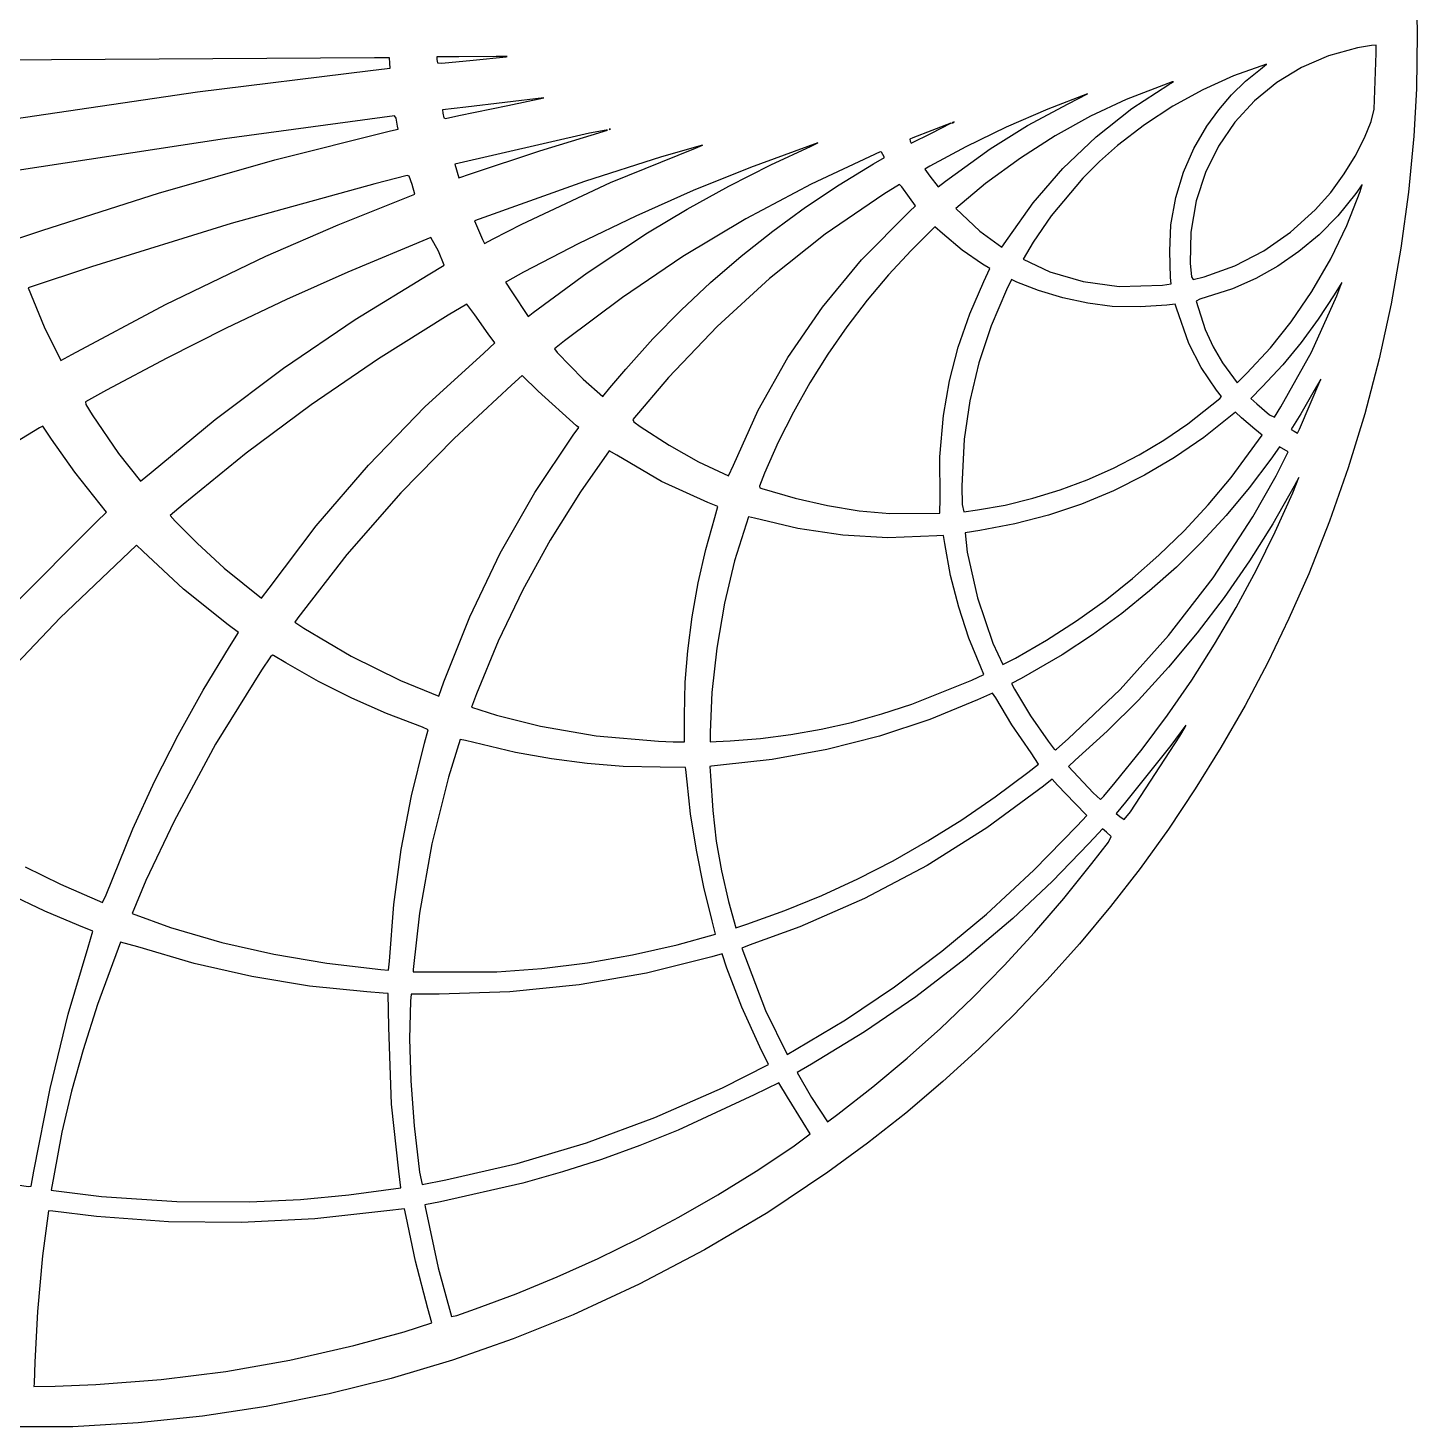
# Model space of a CAD drawing. Extents: x -146 to 143, y -112 to 176.
# Drawn here: x -1.3 to 142.5, y -112.4 to 32.5 of the extents above; entities that cross this region are included whole.
import ezdxf

# ---------------------------------------------------------------- set-up
doc = ezdxf.new("R2010")
doc.units = 0

msp = doc.modelspace()

# ---------------------------------------------------------------- linework, layer by layer
at = {"layer": 'Layer 1'}
for p, q in [((142.44997, 37.631327), (142.509475, 31.933786)), ((142.509475, 31.933786), (142.44997, 26.23623)), ((136.350214, 30.470226), (133.358127, 29.65726)), ((137.787634, 30.705088), (136.350214, 30.470226)), ((138.291663, 30.756088), (137.787634, 30.705088)), ((138.291686, 29.907339), (138.291663, 30.756088)), ((34.5356, 29.4319), (-6.1851, 29.204144)), ((36.103713, 29.431979), (34.5356, 29.4319)), ((36.1255, 28.897705), (36.103713, 29.431979)), ((43.26011, 29.543981), (40.9947, 29.544)), ((40.9947, 29.544), (40.9947, 29.2577)), ((40.9947, 29.2577), (41.050704, 28.913815)), ((41.5174, 28.897954), (44.7656, 29.207848)), ((47.12435, 29.5778), (43.26011, 29.543981)), ((44.76558, 29.207894), (48.186025, 29.552866)), ((44.7656, 29.207848), (44.76558, 29.207894)), ((48.125311, 29.591201), (47.12435, 29.5778)), ((48.284467, 29.580268), (48.125311, 29.591201)), ((48.186025, 29.552866), (48.284467, 29.580268)), ((133.358127, 29.65726), (130.56095, 28.451252)), ((138.07411, 24.130289), (138.291686, 29.907339)), ((16.219898, 25.933012), (34.1249, 28.1227)), ((34.1249, 28.1227), (35.86414, 28.31966)), ((35.86414, 28.31966), (36.147288, 28.363433)), ((36.147288, 28.363433), (36.1255, 28.897705)), ((41.050704, 28.913815), (41.5174, 28.897954)), ((123.512628, 27.572122), (120.312816, 26.12798)), ((126.910928, 28.778112), (123.512628, 27.572122)), ((124.737779, 27.011938), (126.283069, 28.27473)), ((126.283069, 28.27473), (126.910928, 28.778112)), ((130.56095, 28.451252), (127.990056, 26.881927)), ((117.140819, 26.964152), (112.385039, 25.121842)), ((112.9779, 24.1986), (116.8048, 26.66369)), ((116.8048, 26.66369), (117.277955, 26.955271)), ((117.277955, 26.955271), (117.140819, 26.964152)), ((120.312816, 26.12798), (117.23314, 24.439331)), ((123.299577, 25.60672), (124.737779, 27.011938)), ((127.990056, 26.881927), (125.676818, 24.979009)), ((142.44997, 26.23623), (142.16966, 21.330486)), ((-2.78705, 23.12), (16.219898, 25.933012)), ((52.08336, 25.282261), (43.99449, 24.343608)), ((48.3498, 24.506354), (52.08336, 25.282261)), ((102.153181, 22.421691), (106.36981, 24.66845)), ((108.38593, 25.70243), (104.280302, 24.131256)), ((106.36981, 24.66845), (108.38593, 25.70243)), ((112.385039, 25.121842), (108.692311, 23.393558)), ((121.970984, 24.061763), (123.299577, 25.60672)), ((125.676818, 24.979009), (123.652612, 22.772226)), ((36.607262, 23.420874), (19.004062, 21.063074)), ((36.769695, 23.181532), (36.607262, 23.420874)), ((43.99449, 24.343608), (41.58063, 24.056086)), ((41.58063, 24.056086), (41.627933, 23.719841)), ((41.627933, 23.719841), (41.728618, 23.226327)), ((41.728618, 23.226327), (41.878097, 23.152191)), ((41.878097, 23.152191), (43.272157, 23.460942)), ((43.27215, 23.460944), (48.3498, 24.506354)), ((43.272157, 23.460942), (43.27215, 23.460944)), ((104.280302, 24.131256), (99.969994, 22.259171)), ((108.692311, 23.393558), (105.048579, 21.374412)), ((109.28431, 21.272671), (112.9779, 24.1986)), ((117.23314, 24.439331), (114.289433, 22.515667)), ((120.754519, 22.37975), (121.970984, 24.061763)), ((137.751556, 22.84311), (138.07411, 24.130289)), ((24.231, 18.8639), (36.2022, 21.86612)), ((36.2022, 21.86612), (36.972703, 22.039455)), ((36.924144, 22.375474), (36.769695, 23.181532)), ((36.972703, 22.039455), (36.924144, 22.375474)), ((51.673295, 19.817193), (58.2275, 21.817547)), ((58.539894, 21.961474), (56.81461, 21.627589)), ((58.2275, 21.817547), (58.653348, 21.951246)), ((58.653348, 21.951246), (58.539894, 21.961474)), ((58.9702, 22.0473), (58.827074, 22.053198)), ((58.827074, 22.053198), (58.872193, 22.008082)), ((58.872193, 22.008082), (58.9702, 22.047306)), ((58.9702, 22.047306), (58.9702, 22.0473)), ((94.21574, 22.670217), (90.3059, 21.167527)), ((92.2196, 21.647467), (94.21574, 22.670217)), ((94.384606, 22.748901), (94.347271, 22.676514)), ((94.347271, 22.676514), (94.53395, 22.748901)), ((94.571285, 22.821288), (94.384606, 22.748901)), ((94.53395, 22.748901), (94.571285, 22.821288)), ((94.53395, 22.748901), (94.53395, 22.748901)), ((99.969994, 22.259171), (95.784154, 20.237044)), ((98.30532, 20.02269), (102.153181, 22.421691)), ((114.289433, 22.515667), (111.497528, 20.366482)), ((119.398752, 20.058761), (120.754519, 22.37975)), ((123.652612, 22.772226), (121.94881, 20.2913)), ((137.06035, 21.151313), (137.751556, 22.84311)), ((19.004062, 21.063074), (-4.761138, 17.414934)), ((56.81461, 21.627589), (42.85541, 18.434109)), ((68.522912, 20.409912), (64.248415, 19.177124)), ((67.7839, 20.1006), (68.522912, 20.409912)), ((80.47037, 20.633985), (73.47697, 18.096935)), ((75.590099, 18.350586), (79.76926, 20.28642)), ((79.76926, 20.28642), (80.47037, 20.633985)), ((90.3059, 21.167527), (89.983586, 21.008793)), ((89.983586, 21.008793), (90.005167, 20.79984)), ((90.005167, 20.79984), (90.126762, 20.60535)), ((90.126762, 20.60535), (92.219592, 21.64747)), ((92.219592, 21.64747), (92.2196, 21.647467)), ((105.048579, 21.374412), (101.431727, 19.051179)), ((105.82888, 17.96564), (109.28431, 21.272671)), ((111.497528, 20.366482), (109.622614, 18.713206)), ((121.94881, 20.2913), (120.596786, 17.565959)), ((136.099414, 19.268901), (137.06035, 21.151313)), ((142.16966, 21.330486), (141.628088, 15.521084)), ((12.156612, 15.426213), (24.231, 18.8639)), ((44.477, 17.416767), (51.673295, 19.817193)), ((64.248415, 19.177124), (56.302512, 16.628642)), ((58.971482, 16.51181), (67.7839, 20.1006)), ((86.89387, 19.717073), (79.74941, 16.353563)), ((86.22237, 18.448863), (87.35633, 19.105636)), ((87.040451, 19.687275), (86.89387, 19.717073)), ((87.196759, 19.434092), (87.040451, 19.687275)), ((87.35633, 19.105636), (87.196759, 19.434092)), ((95.784154, 20.237044), (92.05193, 18.21574)), ((93.6757, 16.666), (98.30532, 20.02269)), ((101.431727, 19.051179), (97.819639, 16.410632)), ((118.331937, 17.609668), (119.398752, 20.058761)), ((134.96767, 17.409879), (136.099414, 19.268901)), ((42.85541, 18.434109), (43.266432, 16.999169)), ((43.266432, 16.999169), (44.477002, 17.416767)), ((44.477002, 17.416767), (44.477, 17.416767)), ((73.47697, 18.096935), (67.538902, 15.687488)), ((71.244814, 16.142297), (75.590099, 18.350586)), ((82.649331, 16.278402), (86.22237, 18.448863)), ((92.05193, 18.21574), (91.548206, 17.923417)), ((91.548206, 17.923417), (92.052311, 17.181283)), ((102.741235, 14.413389), (105.82888, 17.96564)), ((109.622614, 18.713206), (107.892381, 16.989555)), ((117.53741, 14.987066), (118.331937, 17.609668)), ((120.596786, 17.565959), (119.627914, 14.625926)), ((133.567511, 15.49898), (134.96767, 17.409879)), ((34.572928, 16.393206), (19.682817, 12.281024)), ((37.936978, 17.261676), (34.572928, 16.393206)), ((38.143368, 17.168603), (37.936978, 17.261676)), ((38.437157, 16.315205), (38.143368, 17.168603)), ((38.731994, 15.316833), (38.437157, 16.315205)), ((56.302512, 16.628642), (44.906212, 12.572162)), ((49.8061, 12.21415), (58.971482, 16.51181)), ((66.919177, 13.759915), (71.244814, 16.142297)), ((79.74941, 16.353563), (73.000957, 12.759547)), ((79.170503, 13.96136), (82.649331, 16.278402)), ((88.908845, 16.326392), (87.272255, 15.336998)), ((89.154245, 16.071249), (88.908845, 16.326392)), ((89.944388, 14.983809), (89.154245, 16.071249)), ((92.052311, 17.181283), (92.929011, 16.088283)), ((92.929011, 16.088283), (93.675722, 16.666)), ((93.675722, 16.666), (93.6757, 16.666)), ((97.819639, 16.410632), (94.758119, 13.820072)), ((107.892381, 16.989555), (104.628258, 13.078942)), ((136.842206, 16.319699), (136.166341, 15.401213)), ((136.61861, 15.610323), (136.842206, 16.319699)), ((0.186819, 11.5944), (12.156612, 15.426213)), ((30.763746, 12.144106), (37.85846, 14.98805)), ((37.85846, 14.98805), (38.731994, 15.316833)), ((67.538902, 15.687488), (61.588379, 13.050097)), ((87.272255, 15.336998), (81.218463, 11.170338)), ((90.571282, 14.100962), (89.944388, 14.983809)), ((116.998509, 12.14555), (117.53741, 14.987066)), ((119.627914, 14.625926), (119.07388, 11.378239)), ((131.94461, 13.685199), (133.567511, 15.49898)), ((136.166341, 15.401213), (134.317379, 13.090202)), ((135.252132, 12.09188), (136.61861, 15.610323)), ((141.628088, 15.521084), (140.847395, 9.731039)), ((61.588379, 13.050097), (55.703726, 10.220951)), ((62.79896, 11.3018), (66.919177, 13.759915)), ((75.79086, 11.501851), (79.170503, 13.96136)), ((84.969, 8.524), (89.96212, 13.52697)), ((89.96212, 13.52697), (90.571282, 14.100962)), ((94.758119, 13.820072), (97.222269, 11.490152)), ((100.151, 10.7518), (102.741235, 14.413389)), ((104.628258, 13.078942), (102.74208, 10.351662)), ((129.416445, 11.39872), (131.94461, 13.685199)), ((134.317379, 13.090202), (132.375731, 11.120073)), ((-2.92383, 10.539957), (0.18695, 11.594347)), ((0.18695, 11.594347), (0.186819, 11.5944)), ((19.682817, 12.281024), (5.227128, 7.801356)), ((23.27586, 8.90561), (30.763746, 12.144106)), ((44.906212, 12.572162), (45.731023, 10.638862)), ((46.840929, 10.69792), (49.806129, 12.21415)), ((49.806129, 12.21415), (49.8061, 12.21415)), ((73.000957, 12.759547), (66.483519, 8.848768)), ((92.579079, 11.942615), (91.86517, 11.241384)), ((93.351151, 11.240071), (92.579079, 11.942615)), ((116.902251, 9.416255), (116.998509, 12.14555)), ((133.575578, 8.61268), (135.252132, 12.09188)), ((40.37606, 10.819276), (31.77832, 7.255806)), ((41.149828, 9.429356), (40.37606, 10.819276)), ((45.731023, 10.638862), (45.929194, 10.214934)), ((45.929194, 10.214934), (46.840929, 10.69792)), ((55.703726, 10.220951), (49.96327, 7.236235)), ((56.570279, 7.171069), (62.79896, 11.3018)), ((72.515375, 8.903988), (75.79086, 11.501851)), ((81.218463, 11.170338), (75.450863, 6.586187)), ((91.86517, 11.241384), (90.12922, 9.494744)), ((95.39875, 9.531604), (93.351151, 11.240071)), ((97.222269, 11.490152), (99.499739, 9.832252)), ((99.499739, 9.832252), (100.150955, 10.75185)), ((100.150955, 10.75185), (100.151, 10.7518)), ((102.74208, 10.351662), (101.702718, 8.587382)), ((119.07388, 11.378239), (119.018374, 8.171526)), ((126.629654, 9.465879), (129.416445, 11.39872)), ((132.375731, 11.120073), (130.282129, 9.372573)), ((12.890814, 3.910031), (23.27586, 8.90561)), ((41.76089, 7.956856), (41.149828, 9.429356)), ((66.483519, 8.848768), (60.215626, 4.632987)), ((69.34902, 6.171884), (72.515375, 8.903988)), ((90.12922, 9.494744), (87.788794, 6.979906)), ((97.520771, 8.073931), (95.39875, 9.531604)), ((116.994784, 6.7003), (116.902251, 9.416255)), ((123.627416, 7.912681), (126.629654, 9.465879)), ((130.282129, 9.372573), (128.109986, 7.869989)), ((140.847395, 9.731039), (139.830189, 3.971205)), ((5.227128, 7.801356), (-1.329942, 5.607436)), ((31.77832, 7.255806), (25.412077, 4.406717)), ((40.0986, 6.9741), (41.76089, 7.956856)), ((80.933987, 3.617543), (84.969, 8.524)), ((98.260941, 7.61306), (97.520771, 8.073931)), ((97.650884, 6.26553), (98.260941, 7.61306)), ((101.702718, 8.587382), (104.465558, 7.268142)), ((104.465558, 7.268142), (107.945762, 6.273165)), ((119.018374, 8.171526), (119.145075, 6.758629)), ((120.45291, 6.765129), (123.627416, 7.912681)), ((128.109986, 7.869989), (125.825478, 6.591215)), ((131.632649, 5.255277), (133.575578, 8.61268)), ((32.54926, 2.351372), (40.0986, 6.9741)), ((48.29927, 6.323526), (48.099152, 6.202275)), ((48.099152, 6.202275), (48.747297, 5.194725)), ((49.96327, 7.236235), (48.29927, 6.323526)), ((50.98626, 3.05959), (56.570279, 7.171069)), ((66.296769, 3.309654), (69.34902, 6.171884)), ((75.450863, 6.586187), (70.020383, 1.627941)), ((87.788794, 6.979906), (85.562828, 4.342218)), ((96.185502, 2.912025), (97.650884, 6.26553)), ((100.495456, 6.467637), (99.984456, 5.402497)), ((101.057611, 6.211456), (100.495456, 6.467637)), ((103.305569, 5.32799), (101.057611, 6.211456)), ((107.945762, 6.273165), (111.671328, 5.770212)), ((111.671328, 5.770212), (116.140998, 5.906833)), ((116.140998, 5.906833), (116.141, 5.90683)), ((116.141, 5.90683), (117.055253, 6.042545)), ((117.055253, 6.042545), (116.994784, 6.7003)), ((119.145075, 6.758629), (119.315788, 6.471356)), ((119.315788, 6.471356), (120.452898, 6.765104)), ((120.452898, 6.765104), (120.45291, 6.765129)), ((125.825478, 6.591215), (123.394781, 5.515143)), ((134.70745, 6.159164), (133.923649, 4.909874)), ((134.18889, 4.806124), (134.70745, 6.159164)), ((-1.329942, 5.607436), (0.327438, 1.596766)), ((25.412077, 4.406717), (19.190837, 1.450203)), ((48.747297, 5.194725), (50.463507, 2.663825)), ((60.215626, 4.632987), (54.21581, 0.123963)), ((99.984456, 5.402497), (98.400441, 1.695437)), ((105.811003, 4.586648), (103.305569, 5.32799)), ((108.406412, 4.030049), (105.811003, 4.586648)), ((120.030741, 4.446943), (119.623887, 4.222771)), ((123.394781, 5.515143), (120.030741, 4.446943)), ((129.46705, 2.102223), (131.632649, 5.255277)), ((131.566206, -1.044246), (134.18889, 4.806124)), ((133.923649, 4.909874), (132.282892, 2.368348)), ((3.19216, -1.26779), (12.890814, 3.910031)), ((44.114946, 3.931734), (42.168356, 2.800964)), ((44.917111, 2.832304), (44.114946, 3.931734)), ((50.463507, 2.663825), (50.986205, 3.059633)), ((50.986205, 3.059633), (50.98626, 3.05959)), ((63.363595, 0.321409), (66.296769, 3.309654)), ((77.362333, -1.589051), (80.933987, 3.617543)), ((85.562828, 4.342218), (83.457186, 1.590582)), ((94.999901, -0.5097), (96.185502, 2.912025)), ((110.924291, 3.700816), (108.406412, 4.030049)), ((113.832266, 3.657447), (110.924291, 3.700816)), ((116.599301, 3.815071), (113.832266, 3.657447)), ((117.464808, 3.931132), (116.599301, 3.815071)), ((117.602651, 3.502392), (117.464808, 3.931132)), ((118.877471, -0.145498), (117.602651, 3.502392)), ((119.623887, 4.222771), (120.567491, 1.318141)), ((139.830189, 3.971205), (138.579075, -1.747564)), ((0.327438, 1.596766), (2.053888, -1.892644)), ((19.190837, 1.450203), (13.017564, -1.661234)), ((25.131017, -2.686191), (32.54926, 2.351372)), ((42.168356, 2.800964), (34.944462, -1.730886)), ((46.312341, 0.852684), (44.917111, 2.832304)), ((70.020383, 1.627941), (64.977955, -3.661002)), ((83.457186, 1.590582), (81.47773, -1.266101)), ((98.400441, 1.695437), (97.138056, -2.141776)), ((127.321164, -0.584513), (129.46705, 2.102223)), ((132.282892, 2.368348), (130.524337, -0.029684)), ((46.98721, -0.090615), (46.312341, 0.852684)), ((54.21581, 0.123963), (53.16368, -0.711265)), ((60.55447, -2.788737), (63.363595, 0.321409)), ((120.567491, 1.318141), (121.399639, -0.483289)), ((2.053888, -1.892644), (3.192158, -1.267788)), ((3.192158, -1.267788), (3.19216, -1.26779)), ((39.761203, -6.718805), (45.8482, -1.147355)), ((45.8482, -1.147355), (46.98721, -0.090615)), ((53.16368, -0.711265), (53.471147, -1.078489)), ((53.471147, -1.078489), (56.153836, -3.847362)), ((81.47773, -1.266101), (79.630323, -4.218928)), ((94.090514, -4.011435), (94.999901, -0.5097)), ((120.16539, -2.641527), (118.877471, -0.145498)), ((121.399639, -0.483289), (122.365481, -2.154069)), ((124.89648, -3.218097), (127.321164, -0.584513)), ((128.41328, -6.708976), (131.566206, -1.044246)), ((130.524337, -0.029684), (128.60281, -2.342039)), ((13.017564, -1.661234), (6.79522, -4.975094)), ((18.022042, -8.011509), (25.131017, -2.686191)), ((34.944462, -1.730886), (27.988534, -6.493095)), ((58.91728, -4.730187), (60.55447, -2.788737)), ((74.279787, -7.054495), (77.362333, -1.589051)), ((97.138056, -2.141776), (96.207606, -6.072652)), ((121.744421, -4.980138), (120.16539, -2.641527)), ((122.365481, -2.154069), (123.883041, -4.207529)), ((128.60281, -2.342039), (126.473139, -4.626536)), ((138.579075, -1.747564), (137.096659, -7.414414)), ((49.839776, -3.469381), (48.721416, -4.445508)), ((51.484256, -5.092521), (49.839776, -3.469381)), ((56.153836, -3.847362), (58.173787, -5.642359)), ((64.977955, -3.661002), (61.299225, -8.032232)), ((79.630323, -4.218928), (77.920827, -7.258998)), ((93.453774, -7.60497), (94.090514, -4.011435)), ((123.883041, -4.207529), (124.896491, -3.218135)), ((124.896491, -3.218135), (124.89648, -3.218097)), ((130.3411, -9.005116), (132.54198, -3.845846)), ((132.54198, -3.845846), (131.861605, -5.027466)), ((6.79522, -4.975094), (4.61395, -6.184054)), ((48.721416, -4.445508), (42.774596, -9.974427)), ((55.464346, -8.687301), (51.484256, -5.092521)), ((58.173787, -5.642359), (58.917247, -4.730189)), ((58.917247, -4.730189), (58.91728, -4.730187)), ((122.249215, -5.640851), (121.744421, -4.980138)), ((122.07509, -5.829), (122.249215, -5.640851)), ((126.473139, -4.626536), (125.291609, -5.829626)), ((131.861605, -5.027466), (130.469535, -7.413146)), ((4.61395, -6.184054), (4.638331, -6.46349)), ((4.638331, -6.46349), (5.28933, -7.535414)), ((27.988534, -6.493095), (21.262191, -11.513099)), ((33.931934, -12.737246), (39.761203, -6.718805)), ((71.7121, -12.7375), (74.279787, -7.054495)), ((96.207606, -6.072652), (95.619396, -10.060703)), ((118.76476, -8.46174), (122.07509, -5.829)), ((125.291609, -5.829626), (125.911284, -6.387316)), ((125.911284, -6.387316), (127.232375, -7.514996)), ((127.733904, -7.770186), (128.41328, -6.708976)), ((128.41328, -6.708976), (128.41328, -6.708976)), ((5.28933, -7.535414), (8.01511, -11.525304)), ((11.4005, -13.4975), (18.022042, -8.011509)), ((55.693208, -8.856499), (55.464346, -8.687301)), ((61.299225, -8.032232), (61.393097, -8.244449)), ((61.393097, -8.244449), (62.050963, -8.741608)), ((77.920827, -7.258998), (76.355105, -10.377408)), ((93.089262, -11.897209), (93.453774, -7.60497)), ((116.29534, -10.139299), (118.76476, -8.46174)), ((123.373529, -7.545208), (120.421662, -9.869215)), ((123.726013, -7.249315), (123.373529, -7.545208)), ((124.344254, -7.83229), (123.726013, -7.249315)), ((125.709204, -9.00968), (124.344254, -7.83229)), ((127.232375, -7.514996), (127.733904, -7.770186)), ((130.469535, -7.413146), (129.616999, -8.809576)), ((137.096659, -7.414414), (135.385547, -13.018492)), ((-0.142673, -8.892697), (-7.354983, -13.239277)), ((0.199882, -8.69561), (-0.142673, -8.892697)), ((1.09861, -10.0544), (0.199882, -8.69561)), ((3.499933, -13.465708), (1.09861, -10.0544)), ((42.774596, -9.974427), (37.260616, -15.594808)), ((51.145139, -15.564525), (55.1157, -9.6495)), ((55.1157, -9.6495), (55.693208, -8.856499)), ((62.050963, -8.741608), (65.045399, -10.683739)), ((95.619396, -10.060703), (95.373705, -14.91995)), ((113.725322, -11.667837), (116.29534, -10.139299)), ((120.421662, -9.869215), (117.38856, -11.952349)), ((123.2473, -14.0266), (126.47354, -9.64994)), ((126.47354, -9.64994), (125.709204, -9.00968)), ((129.616999, -8.809576), (129.476162, -9.043411)), ((129.476162, -9.043411), (129.795666, -9.236025)), ((129.795666, -9.236025), (130.128363, -9.43156)), ((130.128363, -9.43156), (130.341102, -9.005111)), ((130.341102, -9.005111), (130.3411, -9.005116)), ((8.01511, -11.525304), (10.31728, -14.418964)), ((21.262191, -11.513099), (14.727056, -16.818336)), ((58.831853, -11.269364), (55.856433, -15.510134)), ((59.626912, -11.721678), (58.831853, -11.269364)), ((65.045399, -10.683739), (68.100353, -12.387918)), ((76.355105, -10.377408), (74.93902, -13.565256)), ((128.258937, -10.861624), (127.355877, -12.122654)), ((127.930909, -13.837915), (129.15686, -11.3512)), ((129.15686, -11.3512), (128.258937, -10.861624)), ((28.507122, -19.042017), (33.931934, -12.737246)), ((64.271626, -14.4233), (59.626912, -11.721678)), ((68.100353, -12.387918), (71.199203, -13.833468)), ((71.199203, -13.833468), (71.71215, -12.737418)), ((71.71215, -12.737418), (71.7121, -12.7375)), ((93.110197, -16.14708), (93.089262, -11.897209)), ((111.068867, -13.041553), (113.725322, -11.667837)), ((117.38856, -11.952349), (114.269546, -13.796749)), ((127.355877, -12.122654), (125.109987, -15.106686)), ((135.385547, -13.018492), (133.448346, -18.548943)), ((6.115592, -16.788863), (3.499933, -13.465708)), ((10.31728, -14.418964), (11.40045, -13.497529)), ((11.40045, -13.497529), (11.4005, -13.4975)), ((69.070682, -16.607198), (64.271626, -14.4233)), ((74.93902, -13.565256), (74.418474, -14.914975)), ((105.553287, -15.301309), (108.340135, -14.254644)), ((108.340135, -14.254644), (111.068867, -13.041553)), ((114.269546, -13.796749), (111.059945, -15.404553)), ((120.87038, -16.849821), (123.2473, -14.0266)), ((125.5198, -18.0973), (127.930909, -13.837915)), ((129.64001, -15.603695), (130.282505, -14.019945)), ((130.282505, -14.019945), (129.775852, -14.907152)), ((37.260616, -15.594808), (31.686511, -22.012766)), ((47.55282, -21.865226), (51.145139, -15.564525)), ((55.856433, -15.510134), (52.733072, -20.503697)), ((74.418474, -14.914975), (74.454987, -15.094956)), ((74.454987, -15.094956), (74.648139, -15.172806)), ((74.648139, -15.172806), (78.10382, -16.176266)), ((95.373705, -14.91995), (95.414188, -16.813271)), ((102.722485, -16.175748), (105.553287, -15.301309)), ((111.059945, -15.404553), (107.755079, -16.777902)), ((125.109987, -15.106686), (122.732104, -17.963806)), ((129.775852, -14.907152), (127.584927, -18.807684)), ((127.826417, -19.639467), (129.64001, -15.603695)), ((6.79928, -17.609545), (6.115592, -16.788863)), ((14.727056, -16.818336), (13.368646, -17.967206)), ((70.110012, -17.02765), (69.070682, -16.607198)), ((69.79508, -18.15247), (70.110012, -17.02765)), ((78.10382, -16.176266), (81.460112, -16.937904)), ((81.460112, -16.937904), (84.729768, -17.46019)), ((93.1019, -17.7327), (93.110197, -16.14708)), ((95.414188, -16.813271), (95.568782, -17.573313)), ((95.568782, -17.573313), (96.985682, -17.384783)), ((96.98566, -17.38474), (99.861889, -16.872159)), ((96.985682, -17.384783), (96.98566, -17.38474)), ((99.861889, -16.872159), (102.722485, -16.175748)), ((107.755079, -16.777902), (104.350273, -17.918934)), ((118.377491, -19.532835), (120.87038, -16.849821)), ((-3.00509, -27.412685), (5.73334, -18.610015)), ((5.73334, -18.610015), (6.79928, -17.609545)), ((13.368646, -17.967206), (13.882967, -18.535773)), ((13.882967, -18.535773), (16.177867, -20.839227)), ((68.854375, -21.4621), (69.79508, -18.15247)), ((73.28336, -18.096337), (71.83576, -22.651287)), ((73.887197, -18.247653), (73.28336, -18.096337)), ((78.37175, -19.308723), (73.887197, -18.247653)), ((84.729768, -17.46019), (87.925539, -17.745596)), ((87.925539, -17.745596), (93.101909, -17.732727)), ((93.101909, -17.732727), (93.1019, -17.7327)), ((100.840848, -18.82979), (97.222129, -19.512608)), ((104.350273, -17.918934), (100.840848, -18.82979)), ((122.732104, -17.963806), (120.223325, -20.692983)), ((121.39091, -24.408089), (125.5198, -18.0973)), ((127.584927, -18.807684), (125.167765, -22.660465)), ((133.448346, -18.548943), (131.28766, -23.994914)), ((23.6335, -25.472455), (28.507122, -19.042017)), ((83.034187, -19.995643), (78.37175, -19.308723)), ((87.706971, -20.256063), (83.034187, -19.995643)), ((92.785647, -20.068081), (87.706971, -20.256063)), ((93.46456, -20.019059), (92.785647, -20.068081)), ((93.593129, -20.868477), (93.46456, -20.019059)), ((97.222129, -19.512608), (95.701439, -19.738676)), ((95.701439, -19.738676), (95.922526, -21.755216)), ((115.767873, -22.076277), (118.377491, -19.532835)), ((125.871217, -23.599199), (127.826417, -19.639467)), ((9.904149, -21.015359), (9.115059, -21.73905)), ((10.533815, -21.652252), (9.904149, -21.015359)), ((14.769901, -25.569456), (10.533815, -21.652252)), ((16.177867, -20.839227), (18.966537, -23.402503)), ((52.733072, -20.503697), (49.895047, -25.659443)), ((68.063824, -24.913795), (68.854375, -21.4621)), ((94.209079, -24.157155), (93.593129, -20.868477)), ((120.223325, -20.692983), (117.584751, -23.293186)), ((9.115059, -21.73905), (1.995588, -28.556582)), ((31.686511, -22.012766), (26.594116, -28.569608)), ((44.397091, -28.440264), (47.55282, -21.865226)), ((71.83576, -22.651287), (70.802135, -27.052441)), ((95.922526, -21.755216), (96.974854, -26.470852)), ((113.040768, -24.480785), (115.767873, -22.076277)), ((125.167765, -22.660465), (122.54548, -26.43907)), ((18.966537, -23.402503), (22.847887, -26.531813)), ((95.053026, -27.446813), (94.209079, -24.157155)), ((110.195416, -26.746995), (113.040768, -24.480785)), ((117.584751, -23.293186), (114.81748, -25.763386)), ((116.778351, -30.398161), (121.39091, -24.408089)), ((123.776026, -27.48025), (125.871217, -23.599199)), ((131.28766, -23.994914), (129.243732, -28.626288)), ((19.381205, -29.263842), (14.769901, -25.569456)), ((22.847887, -26.531813), (23.633489, -25.472453)), ((23.633489, -25.472453), (23.6335, -25.472455)), ((49.895047, -25.659443), (47.346265, -30.969784)), ((67.436398, -28.443677), (68.063824, -24.913795)), ((114.81748, -25.763386), (111.922611, -28.102551)), ((70.802135, -27.052441), (70.001137, -31.71106)), ((96.098496, -30.646503), (95.053026, -27.446813)), ((96.974854, -26.470852), (98.570346, -31.167956)), ((107.23106, -28.875543), (110.195416, -26.746995)), ((122.54548, -26.43907), (119.739183, -30.117077)), ((121.542461, -31.27998), (123.776026, -27.48025)), ((1.995588, -28.556582), (-4.556441, -35.42225)), ((26.594116, -28.569608), (26.278809, -28.999624)), ((41.7363, -35.1783), (44.397091, -28.440264)), ((66.98507, -31.98787), (67.436398, -28.443677)), ((104.146941, -30.867065), (107.23106, -28.875543)), ((111.922611, -28.102551), (108.901244, -30.30965)), ((129.243732, -28.626288), (127.045264, -33.171817)), ((20.460045, -30.07801), (19.381205, -29.263842)), ((19.53841, -31.54615), (20.460045, -30.07801)), ((26.278809, -28.999624), (27.233713, -29.623563)), ((27.233713, -29.623563), (32.111552, -32.514238)), ((108.901244, -30.30965), (105.754477, -32.383654)), ((111.748817, -35.987428), (116.778351, -30.398161)), ((119.739183, -30.117077), (116.769989, -33.668062)), ((16.802531, -36.040308), (19.53841, -31.54615)), ((47.346265, -30.969784), (45.090633, -36.427134)), ((70.001137, -31.71106), (69.482451, -36.279742)), ((97.319009, -33.665277), (96.098496, -30.646503)), ((98.570346, -31.167956), (99.615016, -33.403926)), ((100.9423, -32.7222), (104.146941, -30.867065)), ((119.17214, -34.99575), (121.542461, -31.27998)), ((23.783387, -32.58936), (22.831051, -33.978788)), ((23.957804, -32.429828), (23.783387, -32.58936)), ((24.070351, -32.455908), (23.957804, -32.429828)), ((25.351061, -33.23269), (24.070351, -32.455908)), ((28.732513, -35.146351), (25.351061, -33.23269)), ((32.111552, -32.514238), (37.223833, -35.050433)), ((66.725659, -35.234326), (66.98507, -31.98787)), ((99.615016, -33.403926), (100.942316, -32.722239)), ((100.942316, -32.722239), (100.9423, -32.7222)), ((105.754477, -32.383654), (101.495527, -34.838354)), ((127.045264, -33.171817), (124.694871, -37.628246)), ((22.831051, -33.978788), (18.064137, -41.648778)), ((96.39718, -34.99597), (97.64309, -34.422608)), ((97.64309, -34.422608), (97.319009, -33.665277)), ((116.769989, -33.668062), (113.659011, -37.065602)), ((14.204451, -40.709779), (16.802531, -36.040308)), ((32.199411, -36.879429), (28.732513, -35.146351)), ((37.223833, -35.050433), (41.197793, -36.660623)), ((41.197793, -36.660623), (41.736383, -35.178333)), ((41.736383, -35.178333), (41.7363, -35.1783)), ((66.6518, -38.68668), (66.725659, -35.234326)), ((90.205663, -37.492817), (96.39718, -34.99597)), ((101.495527, -34.838354), (100.504863, -35.35979)), ((100.504863, -35.35979), (100.818437, -35.931309)), ((100.818437, -35.931309), (102.470564, -38.695251)), ((106.369, -41.0958), (111.748817, -35.987428)), ((116.66668, -38.624919), (119.17214, -34.99575)), ((35.784359, -38.447182), (32.199411, -36.879429)), ((45.090633, -36.427134), (44.578536, -37.821414)), ((69.482451, -36.279742), (69.29576, -40.411087)), ((87.081135, -38.513114), (90.205663, -37.492817)), ((96.998147, -37.048621), (92.059345, -39.084741)), ((98.530987, -36.347412), (96.998147, -37.048621)), ((98.897921, -36.855872), (98.530987, -36.347412)), ((100.553474, -39.641745), (98.897921, -36.855872)), ((113.659011, -37.065602), (110.42736, -40.283273)), ((124.694871, -37.628246), (122.195166, -41.992322)), ((39.519961, -39.86487), (35.784359, -38.447182)), ((44.578536, -37.821414), (47.181261, -38.649438)), ((47.181261, -38.649438), (51.746976, -39.779904)), ((66.643936, -41.393248), (66.6518, -38.68668)), ((83.944584, -39.37953), (87.081135, -38.513114)), ((92.059345, -39.084741), (86.852062, -40.795921)), ((102.470564, -38.695251), (104.297417, -41.337109)), ((114.027698, -42.164847), (116.66668, -38.624919)), ((40.098663, -40.14694), (39.519961, -39.86487)), ((39.72904, -41.53734), (40.098663, -40.14694)), ((51.746976, -39.779904), (57.484675, -40.773873)), ((69.29576, -40.411087), (69.294631, -41.407178)), ((77.656878, -40.645323), (80.801376, -40.090716)), ((80.801376, -40.090716), (83.944584, -39.37953)), ((102.545911, -42.537252), (100.553474, -39.641745)), ((110.42736, -40.283273), (107.096152, -43.294652)), ((118.574608, -39.686506), (117.004335, -41.76)), ((117.94329, -40.796345), (118.486517, -39.892394)), ((118.486517, -39.892394), (118.574608, -39.686506)), ((11.7685, -45.50881), (14.204451, -40.709779)), ((18.064137, -41.648778), (13.787731, -49.607488)), ((38.365266, -46.980813), (39.72904, -41.53734)), ((43.423577, -41.166371), (42.219407, -45.052651)), ((43.963832, -41.252737), (43.423577, -41.166371)), ((49.134612, -42.500727), (43.963832, -41.252737)), ((57.484675, -40.773873), (63.955776, -41.344624)), ((63.955776, -41.344624), (65.486536, -41.380012)), ((65.486536, -41.380012), (66.643936, -41.393248)), ((69.294631, -41.407178), (69.910668, -41.364921)), ((69.910668, -41.364921), (71.385428, -41.27943)), ((71.385428, -41.27943), (71.38548, -41.27941)), ((71.38548, -41.27941), (74.516457, -41.042004)), ((74.516457, -41.042004), (77.656878, -40.645323)), ((86.852062, -40.795921), (81.397496, -42.176014)), ((104.297417, -41.337109), (104.941823, -42.154579)), ((105.167987, -42.151675), (106.369087, -41.095845)), ((106.369087, -41.095845), (106.369, -41.0958)), ((117.004335, -41.76), (112.319795, -47.65813)), ((112.8213, -48.630975), (117.94329, -40.796345)), ((122.195166, -41.992322), (119.548764, -46.260789)), ((52.863111, -43.174512), (49.134612, -42.500727)), ((56.558858, -43.650469), (52.863111, -43.174512)), ((75.716847, -43.218871), (70.377857, -43.821841)), ((81.397496, -42.176014), (75.716847, -43.218871)), ((103.29939, -43.704012), (102.545911, -42.537252)), ((104.941823, -42.154579), (105.066704, -42.217796)), ((105.066704, -42.217796), (105.167987, -42.151675)), ((107.096152, -43.294652), (106.424534, -43.944321)), ((111.25681, -45.612895), (114.027698, -42.164847)), ((60.289857, -43.93557), (56.558858, -43.650469)), ((64.124112, -44.036787), (60.289857, -43.93557)), ((66.756322, -44.044576), (64.124112, -44.036787)), ((66.789638, -44.26859), (66.756322, -44.044576)), ((66.906543, -45.538), (66.789638, -44.26859)), ((69.454994, -43.903025), (69.278854, -43.939525)), ((69.278854, -43.939525), (69.328167, -44.925453)), ((70.377857, -43.821841), (69.454994, -43.903025)), ((98.813529, -47.105418), (102.1878, -44.58039)), ((102.1878, -44.58039), (103.29939, -43.704012)), ((106.424534, -43.944321), (108.983104, -46.672141)), ((9.51901, -50.39165), (11.7685, -45.50881)), ((42.219407, -45.052651), (40.491238, -51.96961)), ((67.282543, -48.862446), (66.906543, -45.538)), ((69.328167, -44.925453), (69.57137, -48.509321)), ((103.830738, -45.990507), (97.968432, -50.297939)), ((104.726793, -45.278368), (103.830738, -45.990507)), ((105.28075, -45.89351), (104.726793, -45.278368)), ((107.08006, -47.76023), (105.28075, -45.89351)), ((110.057308, -47.017411), (111.256758, -45.612951)), ((111.256758, -45.612951), (111.25681, -45.612895)), ((119.548764, -46.260789), (116.758278, -50.430394)), ((37.308153, -52.543603), (38.365266, -46.980813)), ((95.371708, -49.466419), (98.813529, -47.105418)), ((108.32541, -49.01181), (107.08006, -47.76023)), ((108.983104, -46.672141), (109.729815, -47.376231)), ((109.729815, -47.376231), (110.057308, -47.017411)), ((112.319795, -47.65813), (111.346248, -48.80757)), ((67.888399, -52.624289), (67.282543, -48.862446)), ((69.57137, -48.509321), (69.93893, -51.698872)), ((107.3174, -50.11237), (108.32541, -49.01181)), ((111.346248, -48.80757), (111.732791, -49.13118)), ((111.732791, -49.13118), (112.1929, -49.431978)), ((112.1929, -49.431978), (112.821296, -48.630973)), ((112.821296, -48.630973), (112.8213, -48.630975)), ((6.75147, -57.2423), (9.51901, -50.39165)), ((13.787731, -49.607488), (10.85678, -55.761342)), ((97.968432, -50.297939), (91.760352, -54.187213)), ((91.858836, -51.665285), (95.371708, -49.466419)), ((102.818781, -54.691331), (107.3174, -50.11237)), ((109.935144, -50.420527), (109.527954, -50.854076)), ((110.351481, -50.749042), (109.935144, -50.420527)), ((116.758278, -50.430394), (113.826322, -54.497883)), ((40.491238, -51.96961), (39.207977, -59.128151)), ((69.93893, -51.698872), (70.468128, -54.753713)), ((88.271412, -53.703908), (91.858836, -51.665285)), ((108.53453, -51.922326), (104.706738, -55.849908)), ((109.527954, -50.854076), (108.53453, -51.922326)), ((108.8405, -54.013129), (110.544996, -51.775386)), ((110.83878, -51.190059), (110.351481, -50.749042)), ((110.544996, -51.775386), (110.83878, -51.190059)), ((36.554274, -58.247035), (37.308153, -52.543603)), ((68.655627, -56.445312), (67.888399, -52.624289)), ((-1.632218, -54.340635), (2.016233, -56.143841)), ((70.468128, -54.753713), (71.196247, -57.933453)), ((84.605938, -55.584178), (88.271412, -53.703908)), ((91.760352, -54.187213), (85.27774, -57.617234)), ((97.9317, -59.24099), (102.818781, -54.691331)), ((105.935073, -57.626357), (108.8405, -54.013129)), ((113.826322, -54.497883), (110.75551, -58.460001)), ((2.016233, -56.143841), (6.384503, -58.043281)), ((10.85678, -55.761342), (9.429241, -59.189538)), ((69.515743, -59.9473), (68.655627, -56.445312)), ((80.858911, -57.307988), (84.605938, -55.584178)), ((104.706738, -55.849908), (100.63245, -59.693566)), ((0.388062, -58.923976), (-3.360068, -57.138108)), ((6.384503, -58.043281), (6.751445, -57.242358)), ((6.751445, -57.242358), (6.75147, -57.2423)), ((71.196247, -57.933453), (71.972716, -60.658953)), ((77.026832, -58.877228), (80.858911, -57.307988)), ((85.27774, -57.617234), (78.591838, -60.546907)), ((102.907732, -61.145757), (105.935073, -57.626357)), ((3.920372, -60.419628), (0.388062, -58.923976)), ((9.429241, -59.189538), (13.426141, -60.622058)), ((36.1002, -64.11244), (36.554274, -58.247035)), ((39.207977, -59.128151), (38.530523, -64.985101)), ((73.1062, -60.29379), (77.026832, -58.877228)), ((93.301147, -63.079656), (97.9317, -59.24099)), ((110.75551, -58.460001), (107.548456, -62.313495)), ((5.367312, -61.00558), (3.920372, -60.419628)), ((13.426141, -60.622058), (18.733959, -62.161817)), ((69.86177, -61.3118), (69.515743, -59.9473)), ((71.972716, -60.658953), (73.106156, -60.293848)), ((73.106156, -60.293848), (73.1062, -60.29379)), ((78.591838, -60.546907), (73.346188, -62.458257)), ((100.63245, -59.693566), (95.725427, -63.868193)), ((4.866828, -62.65352), (5.367312, -61.00558)), ((8.215978, -62.12774), (5.851918, -68.61138)), ((10.015688, -62.636677), (8.215978, -62.12774)), ((18.733959, -62.161817), (24.114293, -63.397254)), ((65.8975, -62.41141), (69.86177, -61.3118)), ((99.764729, -64.565171), (102.907732, -61.145757)), ((2.804714, -69.607368), (4.866828, -62.65352)), ((15.857154, -64.348186), (10.015688, -62.636677)), ((24.114293, -63.397254), (29.595926, -64.334126)), ((56.589669, -64.28286), (61.275101, -63.461867)), ((61.275101, -63.461867), (65.8975, -62.41141)), ((69.478298, -63.653333), (62.693018, -65.344813)), ((70.528278, -63.3685), (69.478298, -63.653333)), ((71.045822, -64.84049), (70.528278, -63.3685)), ((73.346188, -62.458257), (72.580808, -62.763288)), ((72.580808, -62.763288), (75.048988, -69.225878)), ((88.378993, -66.758246), (93.301147, -63.079656)), ((107.548456, -62.313495), (104.207773, -66.05511)), ((21.817963, -65.707663), (15.857154, -64.348186)), ((29.595926, -64.334126), (35.207641, -64.978188)), ((35.207641, -64.978188), (36.002838, -65.054109)), ((36.002838, -65.054109), (36.100148, -64.112368)), ((36.100148, -64.112368), (36.1002, -64.11244)), ((38.530523, -64.985101), (38.5305, -65.2088)), ((47.1924, -65.2121), (51.881877, -64.8683)), ((51.881877, -64.8683), (56.589669, -64.28286)), ((72.592072, -68.878629), (71.045822, -64.84049)), ((95.725427, -63.868193), (90.597313, -67.78881)), ((96.512311, -67.878438), (99.764729, -64.565171)), ((27.811585, -66.698097), (21.817963, -65.707663)), ((38.5305, -65.2088), (39.333216, -65.232817)), ((39.333216, -65.232817), (47.192366, -65.21213)), ((47.192366, -65.21213), (47.1924, -65.2121)), ((55.720749, -66.557033), (48.569705, -67.288863)), ((62.693018, -65.344813), (55.720749, -66.557033)), ((104.207773, -66.05511), (100.736076, -69.681592)), ((33.751488, -67.302477), (27.811585, -66.698097)), ((35.438288, -67.42337), (33.751488, -67.302477)), ((35.967683, -67.464476), (35.438288, -67.42337)), ((36.018393, -70.950106), (35.967683, -67.464476)), ((38.328008, -67.542757), (38.281608, -68.263735)), ((41.248098, -67.539173), (38.328008, -67.542757)), ((48.569705, -67.288863), (41.248098, -67.539173)), ((83.304892, -70.177609), (88.378993, -66.758246)), ((90.597313, -67.78881), (85.275342, -71.435704)), ((93.15673, -71.079397), (96.512311, -67.878438)), ((5.851918, -68.61138), (4.35513, -73.279663)), ((38.281608, -68.263735), (38.171814, -72.141539)), ((74.456052, -72.97214), (72.592072, -68.878629)), ((75.048988, -69.225878), (77.278698, -73.769578)), ((0.965178, -77.30262), (2.804714, -69.607368)), ((36.313702, -78.9235), (36.018393, -70.950106)), ((78.2185, -73.23859), (83.304892, -70.177609)), ((100.736076, -69.681592), (97.135979, -73.189687)), ((38.171814, -72.141539), (38.295929, -76.507855)), ((85.275342, -71.435704), (79.78675, -74.789166)), ((89.704235, -74.161889), (93.15673, -71.079397)), ((4.35513, -73.279663), (3.157231, -77.572393)), ((75.34346, -74.81589), (74.456052, -72.97214)), ((77.278698, -73.769578), (78.218489, -73.238591)), ((78.218489, -73.238591), (78.2185, -73.23859)), ((97.135979, -73.189687), (93.410094, -76.576141)), ((70.5796, -77.23194), (75.34346, -74.81589)), ((79.78675, -74.789166), (78.31874, -75.655218)), ((86.161075, -77.119753), (89.704235, -74.161889)), ((38.295929, -76.507855), (38.644362, -81.179286)), ((76.416912, -76.72363), (73.872812, -77.9674)), ((77.301991, -78.2099), (76.416912, -76.72363)), ((78.31874, -75.655218), (79.803595, -78.229568)), ((93.410094, -76.576141), (89.561037, -79.8377)), ((-0.748312, -85.8605), (0.965178, -77.30262)), ((3.157231, -77.572393), (2.173483, -81.821341)), ((63.560772, -80.316513), (70.5796, -77.23194)), ((73.872812, -77.9674), (65.985245, -81.619862)), ((78.920811, -80.8062), (77.301991, -78.2099)), ((79.803595, -78.229568), (81.43987, -80.745408)), ((82.5335, -79.946829), (86.161075, -77.119753)), ((37.046853, -85.842806), (36.313702, -78.9235)), ((56.503075, -82.913195), (63.560772, -80.316513)), ((79.67199, -81.99769), (78.920811, -80.8062)), ((81.43987, -80.745408), (82.53355, -79.946776)), ((82.53355, -79.946776), (82.5335, -79.946829)), ((89.561037, -79.8377), (85.591421, -82.971109)), ((2.173483, -81.821341), (1.319148, -86.35828)), ((38.644362, -81.179286), (39.207525, -85.972435)), ((65.985245, -81.619862), (62.030554, -83.208237)), ((77.8482, -83.32475), (79.67199, -81.99769)), ((49.318366, -85.051289), (56.503075, -82.913195)), ((62.030554, -83.208237), (58.042375, -84.64697)), ((74.052019, -85.858849), (77.8482, -83.32475)), ((85.591421, -82.971109), (81.50386, -85.973114)), ((41.9185, -86.7601), (49.318366, -85.051289)), ((58.042375, -84.64697), (54.001043, -85.942757)), ((-1.034308, -87.398321), (-0.748338, -85.860551)), ((-0.748338, -85.860551), (-0.748312, -85.8605)), ((1.319148, -86.35828), (1.06847, -87.82688)), ((37.24948, -87.576956), (37.046853, -85.842806)), ((39.207525, -85.972435), (39.463049, -87.241845)), ((39.463049, -87.241845), (41.918479, -86.760089)), ((41.918479, -86.760089), (41.9185, -86.7601)), ((54.001043, -85.942757), (49.886898, -87.102293)), ((70.111748, -88.296999), (74.052019, -85.858849)), ((81.50386, -85.973114), (75.272371, -90.131607)), ((-2.469798, -87.276339), (-1.302878, -87.458107)), ((-1.302878, -87.458107), (-1.034308, -87.398321)), ((1.06847, -87.82688), (1.299666, -87.868988)), ((1.299666, -87.868988), (6.272476, -88.468159)), ((26.872324, -88.778007), (31.8847, -88.321508)), ((31.8847, -88.321508), (37.24948, -87.576956)), ((49.886898, -87.102293), (41.361512, -89.0394)), ((66.054981, -90.625092), (70.111748, -88.296999)), ((6.272476, -88.468159), (14.071926, -89.006336)), ((14.071926, -89.006336), (21.580076, -89.033495)), ((21.580076, -89.033495), (21.5801, -89.0335)), ((21.5801, -89.0335), (26.872324, -88.778007)), ((37.63688, -89.76178), (35.80138, -89.962906)), ((37.815414, -90.564377), (37.63688, -89.76178)), ((41.361512, -89.0394), (39.749552, -89.351368)), ((39.749552, -89.351368), (39.783348, -89.547343)), ((39.783348, -89.547343), (41.143618, -95.866363)), ((0.764745, -89.961518), (0.149543, -94.629708)), ((1.23655, -90.004582), (0.764745, -89.961518)), ((5.74978, -90.558194), (1.23655, -90.004582)), ((13.195879, -91.093404), (5.74978, -90.558194)), ((20.771444, -91.170908), (13.195879, -91.093404)), ((28.349077, -90.793234), (20.771444, -91.170908)), ((35.80138, -89.962906), (28.349077, -90.793234)), ((38.794627, -95.171224), (37.815414, -90.564377)), ((61.909313, -92.829021), (66.054981, -90.625092)), ((75.272371, -90.131607), (68.723486, -94.018516)), ((57.702336, -94.894679), (61.909313, -92.829021)), ((68.723486, -94.018516), (61.965714, -97.573149)), ((0.149543, -94.629708), (-0.375262, -100.381514)), ((40.057964, -100.080187), (38.794627, -95.171224)), ((53.461645, -96.807958), (57.702336, -94.894679)), ((41.143618, -95.866363), (42.530018, -100.914083)), ((49.214835, -98.554751), (53.461645, -96.807958)), ((61.965714, -97.573149), (55.10756, -100.734814)), ((44.9895, -100.12095), (49.214835, -98.554751)), ((-0.375262, -100.381514), (-0.636273, -105.653808)), ((40.47195, -101.581937), (40.057964, -100.080187)), ((42.530018, -100.914083), (43.069593, -100.796701)), ((43.069593, -100.796701), (44.989583, -100.120949)), ((44.989583, -100.120949), (44.9895, -100.12095)), ((55.10756, -100.734814), (48.896412, -103.231363)), ((32.40746, -103.926857), (37.602306, -102.510959)), ((37.602306, -102.510959), (40.47195, -101.581937)), ((25.765371, -105.425319), (32.40746, -103.926857)), ((48.896412, -103.231363), (42.614551, -105.42755)), ((-0.636273, -105.653808), (-0.709354, -107.806528)), ((19.13713, -106.591054), (25.765371, -105.425319)), ((42.614551, -105.42755), (36.25925, -107.323987)), ((12.460979, -107.43338), (19.13713, -106.591054)), ((-0.709354, -107.806528), (-0.742366, -108.17299)), ((-0.742366, -108.17299), (1.476974, -108.121281)), ((1.476974, -108.121281), (5.675114, -107.961611)), ((5.675114, -107.961611), (5.67516, -107.961617)), ((5.67516, -107.961617), (12.460979, -107.43338)), ((36.25925, -107.323987), (29.827785, -108.921285)), ((29.827785, -108.921285), (23.317429, -110.220056)), ((16.725457, -111.220909), (10.049142, -111.924459)), ((23.317429, -110.220056), (16.725457, -111.220909)), ((3.28576, -112.331314), (-6.19749, -112.355952)), ((10.049142, -111.924459), (3.28576, -112.331314))]:
    msp.add_line(p, q, dxfattribs=at)

doc.saveas('drawing.dxf')
